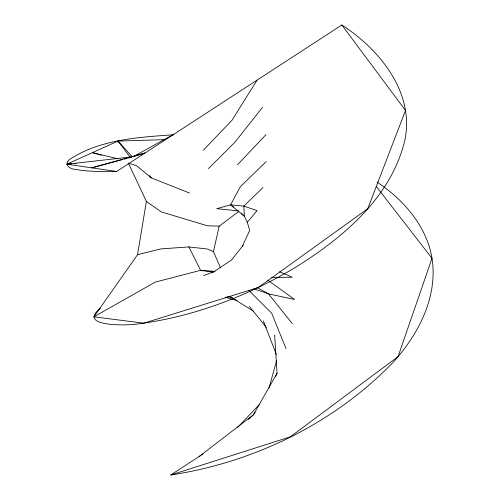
<?xml version="1.0" encoding="UTF-8"?>
<svg xmlns="http://www.w3.org/2000/svg" width="500" height="500" viewBox="0 0 500 500"><rect width="100%" height="100%" fill="white"/><g stroke="black" fill="none" stroke-linecap="round" stroke-linejoin="round"><path stroke-width="0.75" d="M173.5 134.781C138.506 137.244 100.594 139.412 70.312 158.956C63.25 163.469 68.931 169.062 75.125 169.35C88.8 171.894 102.8 171.469 116.65 171.481L341.819 25C381.706 50.594 418.45 97.419 402.95 147.431C387.131 200.631 341.75 238.319 296.425 266.794C248.162 295.887 194.219 316.719 138.156 323.875C130.819 325.506 75.812 327.581 100.4 308.319M341.819 25L405.513 110.463L367.744 208.725L258.219 287.538L143.737 323.206L93.912 316.806L137.537 254.706L146.387 201.444L128.581 163.525M220.556 267.938L213.456 251.625L219.175 226.137L238.781 211.425M269.044 387.962L276.669 360.387M275.512 376.731L277.056 373.256L274.625 335.031M203.644 275.619L214.338 271.5L231.713 259.825L242.294 246.394L249.681 230.387L247.3 222.275L244.363 216.256L241.381 213.081M238.644 210.888L216.769 208.669L230.556 204.831L240.387 186.675L266.169 161.637M277.056 373.256L253.406 414.825L248.244 419.456M257.094 80.113L231.956 120.294L203.287 150.256M255.225 412.35L253.406 414.825L199.144 456.506M262.488 107.362L234.669 142.513L208.431 168.612M247.3 222.275L257.131 210.65L243.844 206.112L230.556 204.831L244.363 216.256L243.844 206.112L263.056 187.438M242.294 246.394L243.3 245.275M237.413 164.862L266.012 134.631M237.725 427.312L259.625 404.225M377.05 182.075C405.213 200.688 429.562 229.581 432.769 264.312C435.944 301.137 417.006 335.994 392.938 362.506C334.256 423.15 253.919 462.438 170.712 475L203.019 453.981M93.912 316.806L155.269 282.094L200.594 270.338L215.05 271.375M173.512 134.494L133.062 156.738L145.075 152.988L91.762 167.838L122.55 159.562M165.475 139.619L118.031 141.05L66.875 164.194L116.65 171.481M170.712 475L290.344 436.838L398.069 356.625L432 258.306L376.337 186.531M124.05 159.162L126.306 158.556M127.806 158.15L131.562 157.144M137.537 254.706L160.756 248.912L188.888 246.925L207.375 249.019L213.456 251.625M131.525 156.912L66.875 164.194L71.506 163.938M74.588 163.762L76.131 163.675M271.656 277.381L292.312 277.238L279.531 271.769M219.175 226.137L207.537 225.812L161.331 211.925L146.387 201.444M226.9 296.769L232.269 297.375M188.888 246.925L200.594 270.338L213.512 272.194M117.994 158.837L92.45 152.619L101.4 155.262M224.994 297.206L236.981 300.387M128.256 163.181L136.456 165.606L151.356 177.913L189.594 193.069M253.962 288.844L268.525 293.869L294.613 299.488L267.756 280.131M200.594 270.338L202.056 270.844M229.412 296.181L253.731 311.356M257.081 287.444L268.525 293.869L292.281 323.625M230.556 204.831L233.713 207.025M248.694 290.25L271.7 313.231L285.988 348.606M118.688 142.456L118.031 141.05L132.088 156.6M149.269 175.613L151.356 177.913M249.381 306.431L266.306 327.331M118.031 141.05L130.006 157.012M263.325 320.881L276.381 354.538"/></g></svg>
